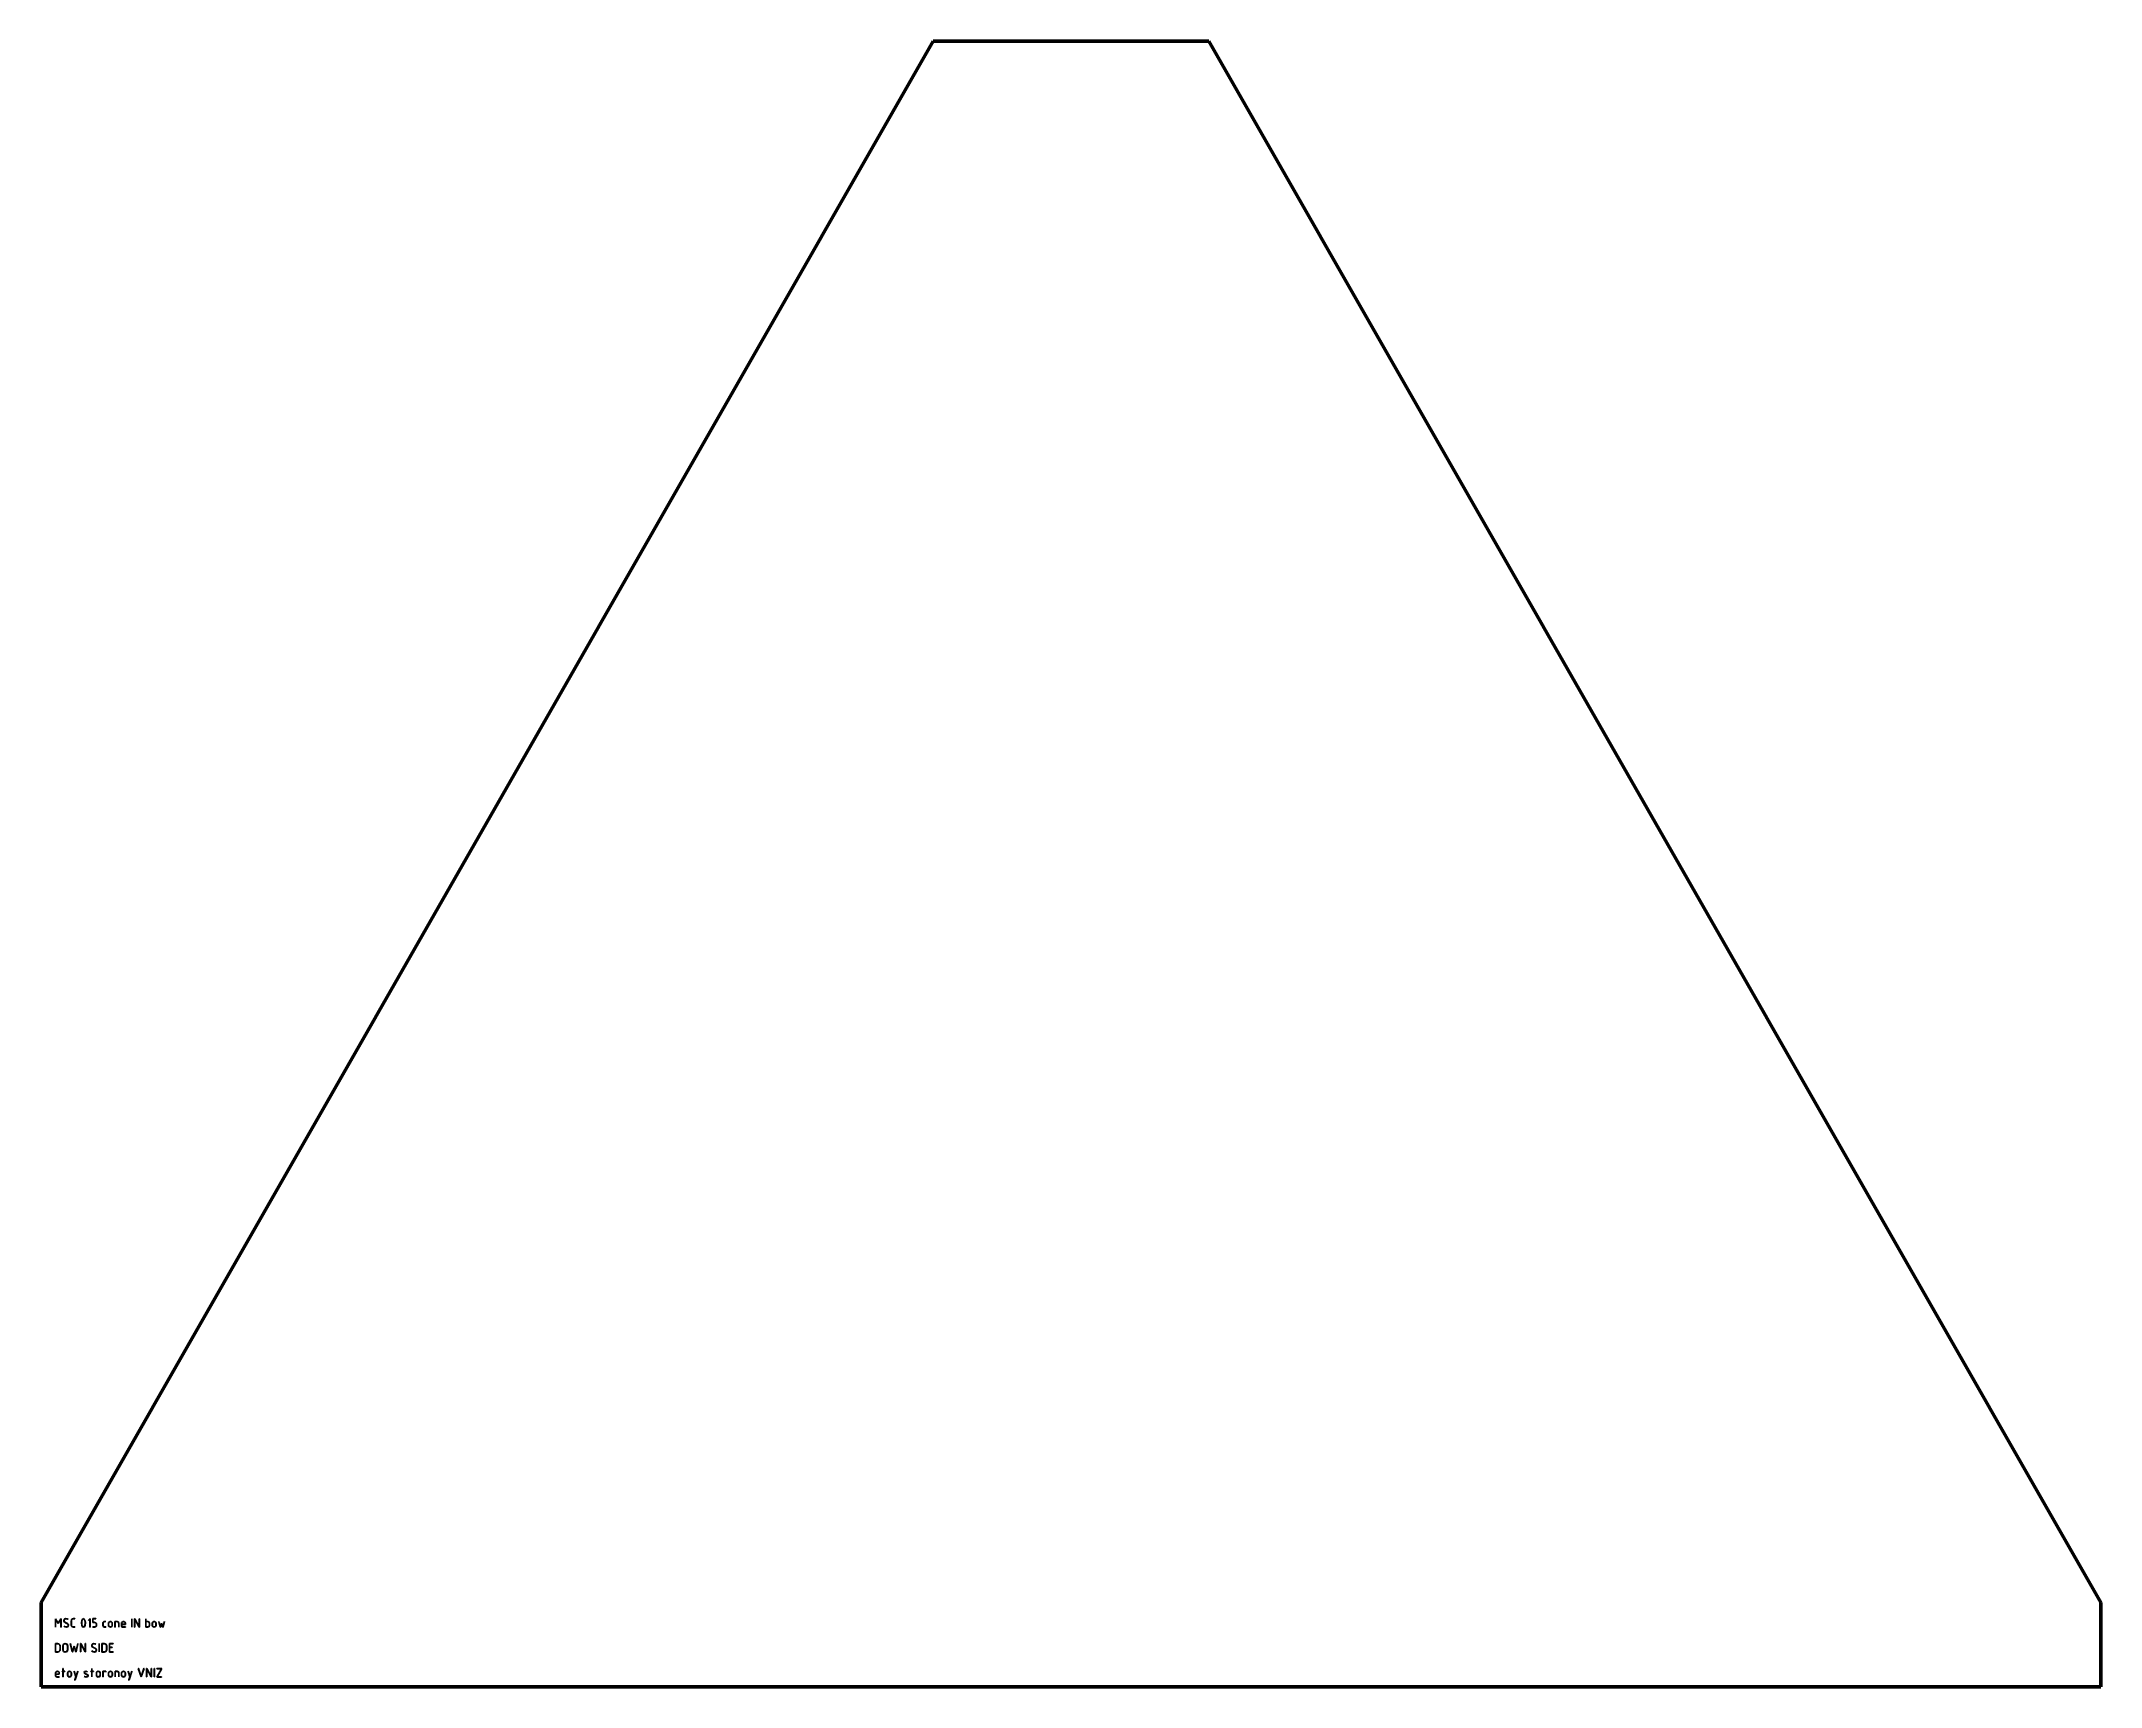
# Model space of a CAD drawing. Header units: millimetres. Extents: x 0 to 1500, y -60 to 1138.
import ezdxf

# ---------------------------------------------------------------- set-up
doc = ezdxf.new("R2010")
doc.units = ezdxf.units.MM
doc.layers.add('IV_MARK_SURFACE', color=2, linetype='Continuous', lineweight=25)
doc.layers.add('IV_OUTER_PROFILE', color=7, linetype='Continuous', lineweight=50)

msp = doc.modelspace()

# ---------------------------------------------------------------- linework, layer by layer
at = {"layer": 'IV_MARK_SURFACE'}
for p, q in [((10.3, -17), (10.3, -10.9)), ((10.3, -10.9), (10.5, -10.9)), ((10.5, -10.9), (12.4, -14.1)), ((12.4, -14.4), (10.5, -11.1)), ((10.5, -11.1), (10.5, -17)), ((12.4, -14.1), (14.4, -10.9)), ((14.4, -11.1), (12.4, -14.4)), ((14.4, -10.9), (14.5, -10.9)), ((14.4, -17), (14.4, -11.1)), ((14.5, -10.9), (14.5, -17)), ((16.4, -12.2), (16.8, -11.3)), ((16.6, -12.8), (16.4, -12.2)), ((16.9, -11.4), (16.6, -12.2)), ((16.6, -12.2), (16.8, -13)), ((17, -13.3), (16.6, -12.8)), ((16.8, -11.3), (17.3, -10.9)), ((16.8, -13), (17.4, -13.5)), ((17.3, -11.1), (16.9, -11.4)), ((17.7, -13.8), (17, -13.3)), ((17.3, -10.9), (17.9, -10.8)), ((17.9, -11), (17.3, -11.1)), ((17.4, -13.5), (17.7, -13.6)), ((17.7, -13.6), (18.2, -13.9)), ((18.7, -14.3), (17.7, -13.8)), ((17.9, -10.8), (18.8, -10.9)), ((18.6, -11), (17.9, -11)), ((18.2, -13.9), (19.1, -14.3)), ((19.5, -11.3), (18.6, -11)), ((19.5, -14.8), (18.7, -14.3)), ((18.8, -10.9), (19.6, -11.2)), ((19.1, -14.3), (19.7, -14.9)), ((19.6, -11.2), (19.5, -11.3)), ((19.8, -15.6), (19.5, -14.8)), ((19.7, -14.9), (20, -15.6)), ((21.9, -12.6), (22, -11.8)), ((21.9, -15.3), (21.9, -12.6)), ((22, -11.8), (22.3, -11.3)), ((22.1, -11.9), (22, -12.6)), ((22, -12.6), (22, -15.3)), ((22.4, -11.4), (22.1, -11.9)), ((22.3, -11.3), (22.9, -10.9)), ((22.9, -11.1), (22.4, -11.4)), ((22.9, -10.9), (23.6, -10.8)), ((23.6, -11), (22.9, -11.1)), ((23.6, -10.8), (24.6, -10.8)), ((24.6, -11), (23.6, -11)), ((24.6, -10.8), (24.6, -11)), ((29.3, -13.7), (29.5, -12.4)), ((29.3, -14.2), (29.3, -13.7)), ((29.5, -15.6), (29.3, -14.2)), ((29.5, -12.4), (30, -11.2)), ((29.7, -12.3), (29.5, -13.7)), ((29.5, -13.7), (29.5, -14.2)), ((29.5, -14.2), (29.7, -15.5)), ((30.1, -11.3), (29.7, -12.3)), ((30, -11.2), (30.7, -10.8)), ((30.7, -11), (30.1, -11.3)), ((30.7, -10.8), (31.4, -11.2)), ((31.4, -11.3), (30.7, -11)), ((31.4, -11.2), (31.9, -12.2)), ((31.8, -12.3), (31.4, -11.3)), ((32, -13.7), (31.8, -12.3)), ((31.8, -15.6), (32, -14.2)), ((31.9, -12.2), (32.2, -13.7)), ((32, -14.2), (32, -13.7)), ((32.2, -14.2), (32, -15.5)), ((32.2, -13.7), (32.2, -14.2)), ((34.1, -12.2), (35.4, -10.9)), ((34.2, -12.3), (34.1, -12.2)), ((35.4, -11.1), (34.2, -12.3)), ((35.4, -10.9), (35.6, -10.9)), ((35.4, -17), (35.4, -11.1)), ((35.6, -10.9), (35.6, -17)), ((37.5, -13.7), (37.5, -10.8)), ((37.5, -10.8), (39.9, -10.8)), ((38.7, -13.7), (37.5, -13.7)), ((39.9, -11), (37.6, -11)), ((37.6, -11), (37.6, -13.5)), ((37.6, -13.5), (38.7, -13.5)), ((38.7, -13.5), (39.7, -13.8)), ((39.6, -13.9), (38.7, -13.7)), ((40, -14.4), (39.6, -13.9)), ((39.7, -13.8), (40.2, -14.3)), ((39.9, -10.8), (39.9, -11)), ((40.2, -15.1), (40, -14.4)), ((40.2, -14.3), (40.3, -15.1)), ((44.9, -14.1), (45, -13.6)), ((44.9, -15.8), (44.9, -14.1)), ((45, -13.6), (45.3, -13.2)), ((45.4, -13.3), (45.1, -14.1)), ((45.1, -14.1), (45.1, -15.8)), ((45.3, -13.2), (45.7, -12.9)), ((46.2, -13), (45.4, -13.3)), ((45.7, -12.9), (46.2, -12.9)), ((46.2, -12.9), (47, -12.9)), ((47, -13), (46.2, -13)), ((47, -12.9), (47, -13)), ((49, -14.3), (49.1, -13.7)), ((49, -15.6), (49, -14.3)), ((49.1, -13.7), (49.4, -13.3)), ((49.2, -13.8), (49.1, -14.3)), ((49.1, -14.3), (49.1, -15.6)), ((49.5, -13.4), (49.2, -13.8)), ((49.4, -13.3), (49.9, -13)), ((49.9, -13.1), (49.5, -13.4)), ((49.9, -13), (50.4, -12.9)), ((50.4, -13), (49.9, -13.1)), ((50.4, -12.9), (51, -13)), ((50.9, -13.1), (50.4, -13)), ((51.3, -13.4), (50.9, -13.1)), ((51, -13), (51.4, -13.3)), ((51.6, -13.8), (51.3, -13.4)), ((51.4, -13.3), (51.7, -13.7)), ((51.7, -14.3), (51.6, -13.8)), ((51.7, -13.7), (51.8, -14.3)), ((51.7, -15.6), (51.7, -14.3)), ((51.8, -14.3), (51.8, -15.6)), ((53.7, -17), (53.7, -12.9)), ((53.7, -12.9), (55.3, -12.9)), ((55.3, -13), (53.9, -13)), ((53.9, -13), (53.9, -17)), ((55.3, -12.9), (56.2, -13.2)), ((56.1, -13.3), (55.3, -13)), ((56.5, -14.1), (56.1, -13.3)), ((56.2, -13.2), (56.6, -14.1)), ((56.5, -17), (56.5, -14.1)), ((56.6, -14.1), (56.6, -17)), ((58.5, -14.3), (58.6, -13.7)), ((58.5, -15.6), (58.5, -14.3)), ((58.6, -13.7), (58.9, -13.3)), ((58.7, -13.8), (58.6, -14.3)), ((58.6, -14.3), (58.6, -14.9)), ((58.6, -14.9), (61.2, -14.9)), ((59, -13.4), (58.7, -13.8)), ((58.9, -13.3), (59.4, -13)), ((59.4, -13.1), (59, -13.4)), ((59.4, -13), (59.9, -12.9)), ((59.9, -13), (59.4, -13.1)), ((59.9, -12.9), (60.5, -13)), ((60.4, -13.1), (59.9, -13)), ((60.8, -13.4), (60.4, -13.1)), ((60.5, -13), (60.9, -13.3)), ((61.1, -13.8), (60.8, -13.4)), ((60.9, -13.3), (61.2, -13.7)), ((61.2, -14.3), (61.1, -13.8)), ((61.2, -13.7), (61.3, -14.3)), ((61.2, -14.9), (61.2, -14.3)), ((61.3, -14.3), (61.3, -15)), ((65.9, -17), (65.9, -10.9)), ((65.9, -10.9), (66.1, -10.9)), ((66.1, -10.9), (66.1, -17)), ((68, -17), (68, -10.9)), ((68, -10.9), (68.1, -10.9)), ((68.1, -10.9), (71.4, -16.7)), ((71.4, -17), (68.1, -11.1)), ((68.1, -11.1), (68.1, -17)), ((71.4, -16.7), (71.4, -10.9)), ((71.4, -10.9), (71.5, -10.9)), ((71.5, -10.9), (71.5, -17)), ((76.1, -17), (76.1, -10.9)), ((76.1, -10.9), (76.2, -10.9)), ((76.2, -10.9), (76.2, -12.9)), ((76.2, -12.9), (77.7, -12.9)), ((76.2, -13), (76.2, -16.9)), ((77.7, -13), (76.2, -13)), ((77.7, -12.9), (78.6, -13.2)), ((78.5, -13.3), (77.7, -13)), ((78.8, -14.1), (78.5, -13.3)), ((78.6, -13.2), (79, -14.1)), ((78.8, -15.8), (78.8, -14.1)), ((79, -14.1), (79, -15.8)), ((80.9, -14.3), (81, -13.7)), ((80.9, -15.6), (80.9, -14.3)), ((81, -13.7), (81.3, -13.3)), ((81.1, -13.8), (81, -14.3)), ((81, -14.3), (81, -15.6)), ((81.4, -13.4), (81.1, -13.8)), ((81.3, -13.3), (81.7, -13)), ((81.8, -13.1), (81.4, -13.4)), ((81.7, -13), (82.3, -12.9)), ((82.3, -13), (81.8, -13.1)), ((82.3, -12.9), (82.8, -13)), ((82.8, -13.1), (82.3, -13)), ((82.8, -13), (83.3, -13.3)), ((83.2, -13.4), (82.8, -13.1)), ((83.5, -13.8), (83.2, -13.4)), ((83.3, -13.3), (83.6, -13.7)), ((83.6, -14.3), (83.5, -13.8)), ((83.6, -13.7), (83.7, -14.3)), ((83.6, -15.6), (83.6, -14.3)), ((83.7, -14.3), (83.7, -15.6)), ((86.6, -17), (85.6, -12.9)), ((85.6, -12.9), (85.7, -12.9)), ((85.7, -12.9), (86.7, -16.8)), ((86.7, -16.8), (87.7, -14.1)), ((87.7, -14.5), (86.8, -17)), ((87.7, -14.1), (88.7, -16.8)), ((88.7, -17), (87.7, -14.5)), ((88.7, -16.8), (89.7, -12.9)), ((89.8, -12.9), (88.8, -17)), ((89.7, -12.9), (89.8, -12.9)), ((10.5, -17), (10.3, -17)), ((10.3, -35.2), (10.3, -29)), ((10.3, -29), (11.9, -29)), ((11.9, -29.1), (10.5, -29.1)), ((10.5, -29.1), (10.5, -35.1)), ((11.9, -29), (12.6, -29.1)), ((12.5, -29.2), (11.9, -29.1)), ((13.1, -29.6), (12.5, -29.2)), ((12.6, -29.1), (13.2, -29.5)), ((13.6, -30.2), (13.1, -29.6)), ((13.2, -29.5), (13.7, -30.1)), ((14.5, -17), (14.4, -17)), ((15.9, -30.1), (16.3, -29.5)), ((16.4, -29.6), (16, -30.1)), ((16.3, -29.5), (16.8, -29.1)), ((16.9, -29.2), (16.4, -29.6)), ((16.5, -16.4), (16.6, -16.3)), ((17.5, -16.8), (16.5, -16.4)), ((16.6, -16.3), (17.8, -16.8)), ((16.8, -29.1), (17.5, -29)), ((17.5, -29.1), (16.9, -29.2)), ((18.5, -17), (17.5, -16.8)), ((17.5, -29), (18.2, -29.1)), ((18.2, -29.2), (17.5, -29.1)), ((17.8, -16.8), (18.5, -16.9)), ((18.2, -29.1), (18.8, -29.5)), ((18.7, -29.6), (18.2, -29.2)), ((18.5, -16.9), (19.1, -16.8)), ((19.1, -16.9), (18.5, -17)), ((19, -30.1), (18.7, -29.6)), ((18.8, -29.5), (19.2, -30.1)), ((19.1, -16.8), (19.5, -16.5)), ((19.6, -16.6), (19.1, -16.9)), ((19.5, -16.5), (19.8, -15.6)), ((20, -15.6), (19.6, -16.6)), ((21.2, -29.1), (21.3, -29)), ((22.5, -35.1), (21.2, -29.1)), ((21.3, -29), (22.6, -34.9)), ((22, -16), (21.9, -15.3)), ((22, -15.3), (22.1, -16)), ((22.3, -16.6), (22, -16)), ((22.1, -16), (22.4, -16.5)), ((22.9, -16.9), (22.3, -16.6)), ((22.4, -16.5), (22.9, -16.8)), ((22.9, -16.8), (23.6, -16.9)), ((23.6, -17), (22.9, -16.9)), ((23.6, -16.9), (24.6, -16.9)), ((24.6, -17), (23.6, -17)), ((24.6, -16.9), (24.6, -17)), ((25.3, -34.9), (26.6, -29)), ((26.8, -29.1), (25.4, -35.1)), ((26.6, -29), (26.8, -29.1)), ((28.6, -35.1), (28.6, -29)), ((28.6, -29), (28.8, -29)), ((28.8, -29), (32, -34.9)), ((32, -35.1), (28.8, -29.3)), ((28.8, -29.3), (28.8, -35.1)), ((30.1, -16.7), (29.5, -15.6)), ((29.7, -15.5), (30.1, -16.6)), ((30.1, -16.6), (30.7, -16.9)), ((30.7, -17), (30.1, -16.7)), ((30.7, -16.9), (31.4, -16.6)), ((31.5, -16.7), (30.7, -17)), ((31.4, -16.6), (31.8, -15.6)), ((32, -15.5), (31.5, -16.7)), ((32, -34.9), (32, -29)), ((32, -29), (32.2, -29)), ((32.2, -29), (32.2, -35.1)), ((35.6, -17), (35.4, -17)), ((36.8, -30.4), (37.1, -29.5)), ((37.2, -29.6), (36.9, -30.4)), ((37.1, -29.5), (37.6, -29.1)), ((37.7, -29.2), (37.2, -29.6)), ((37.5, -17), (37.5, -16.9)), ((37.5, -16.9), (38.8, -16.9)), ((38.8, -17), (37.5, -17)), ((37.6, -29.1), (38.3, -29)), ((38.3, -29.1), (37.7, -29.2)), ((38.3, -29), (39.2, -29.1)), ((38.9, -29.2), (38.3, -29.1)), ((38.8, -16.9), (39.4, -16.8)), ((39.4, -16.9), (38.8, -17)), ((39.9, -29.5), (38.9, -29.2)), ((39.2, -29.1), (39.9, -29.4)), ((39.4, -16.8), (39.8, -16.6)), ((39.9, -16.7), (39.4, -16.9)), ((39.8, -16.6), (40.1, -16.1)), ((40.2, -16.2), (39.9, -16.7)), ((39.9, -29.4), (39.9, -29.5)), ((40.1, -16.1), (40.2, -15.5)), ((40.2, -15.5), (40.2, -15.1)), ((40.3, -15.5), (40.2, -16.2)), ((40.3, -15.1), (40.3, -15.5)), ((42.2, -35.1), (42.2, -29)), ((42.2, -29), (42.3, -29)), ((42.3, -29), (42.3, -35.1)), ((44.2, -35.2), (44.2, -29)), ((44.2, -29), (45.8, -29)), ((45.8, -29.1), (44.4, -29.1)), ((44.4, -29.1), (44.4, -35.1)), ((45.3, -16.7), (44.9, -15.8)), ((45.1, -15.8), (45.4, -16.6)), ((46.2, -17), (45.3, -16.7)), ((45.4, -16.6), (46.2, -16.9)), ((45.8, -29), (46.5, -29.1)), ((46.4, -29.2), (45.8, -29.1)), ((46.2, -16.9), (47, -16.9)), ((47, -17), (46.2, -17)), ((47, -29.6), (46.4, -29.2)), ((46.5, -29.1), (47.1, -29.5)), ((47, -16.9), (47, -17)), ((47.5, -30.2), (47, -29.6)), ((47.1, -29.5), (47.6, -30.1)), ((49.1, -16.2), (49, -15.6)), ((49.1, -15.6), (49.2, -16.1)), ((49.4, -16.6), (49.1, -16.2)), ((49.2, -16.1), (49.5, -16.5)), ((49.9, -16.9), (49.4, -16.6)), ((49.5, -16.5), (49.9, -16.8)), ((49.7, -35.2), (49.7, -29)), ((49.7, -29), (52.4, -29)), ((52.4, -29.1), (49.8, -29.1)), ((49.8, -29.1), (49.8, -31.7)), ((49.9, -16.8), (50.4, -16.9)), ((50.4, -17), (49.9, -16.9)), ((50.4, -16.9), (50.9, -16.8)), ((51, -16.9), (50.4, -17)), ((50.9, -16.8), (51.3, -16.5)), ((51.4, -16.6), (51, -16.9)), ((51.3, -16.5), (51.6, -16.1)), ((51.7, -16.2), (51.4, -16.6)), ((51.6, -16.1), (51.7, -15.6)), ((51.8, -15.6), (51.7, -16.2)), ((52.4, -29), (52.4, -29.1)), ((53.9, -17), (53.7, -17)), ((56.6, -17), (56.5, -17)), ((58.6, -16.3), (58.5, -15.6)), ((61.3, -15), (58.6, -15)), ((58.6, -15), (58.6, -15.6)), ((58.6, -15.6), (58.7, -16.3)), ((58.8, -16.8), (58.6, -16.3)), ((58.7, -16.3), (58.9, -16.7)), ((59.2, -17), (58.8, -16.8)), ((58.9, -16.7), (59.3, -16.9)), ((59.8, -17), (59.2, -17)), ((59.3, -16.9), (59.8, -16.9)), ((59.8, -16.9), (61.3, -16.9)), ((61.3, -17), (59.8, -17)), ((61.3, -16.9), (61.3, -17)), ((66.1, -17), (65.9, -17)), ((68.1, -17), (68, -17)), ((71.5, -17), (71.4, -17)), ((77.7, -17), (76.1, -17)), ((76.2, -16.9), (77.7, -16.9)), ((77.7, -16.9), (78.5, -16.6)), ((78.6, -16.7), (77.7, -17)), ((78.5, -16.6), (78.8, -15.8)), ((79, -15.8), (78.6, -16.7)), ((81, -16.2), (80.9, -15.6)), ((81, -15.6), (81.1, -16.1)), ((81.3, -16.6), (81, -16.2)), ((81.1, -16.1), (81.4, -16.5)), ((81.7, -16.9), (81.3, -16.6)), ((81.4, -16.5), (81.8, -16.8)), ((82.3, -17), (81.7, -16.9)), ((81.8, -16.8), (82.3, -16.9)), ((82.3, -16.9), (82.8, -16.8)), ((82.8, -16.9), (82.3, -17)), ((82.8, -16.8), (83.2, -16.5)), ((83.3, -16.6), (82.8, -16.9)), ((83.2, -16.5), (83.5, -16.1)), ((83.6, -16.2), (83.3, -16.6)), ((83.5, -16.1), (83.6, -15.6)), ((83.7, -15.6), (83.6, -16.2)), ((86.8, -17), (86.6, -17)), ((88.8, -17), (88.7, -17)), ((11.9, -35.2), (10.3, -35.2)), ((10.5, -35.1), (11.9, -35.1)), ((11.9, -35.1), (12.5, -35)), ((12.6, -35.1), (11.9, -35.2)), ((12.5, -35), (13.1, -34.6)), ((13.2, -34.7), (12.6, -35.1)), ((13.1, -34.6), (13.6, -34)), ((13.7, -34.1), (13.2, -34.7)), ((13.7, -30.9), (13.6, -30.2)), ((13.6, -34), (13.7, -33.3)), ((13.7, -30.1), (13.9, -30.9)), ((13.7, -33.3), (13.7, -30.9)), ((13.9, -33.3), (13.7, -34.1)), ((13.9, -30.9), (13.9, -33.3)), ((15.8, -30.7), (15.9, -30.1)), ((15.8, -33.4), (15.8, -30.7)), ((15.9, -34.1), (15.8, -33.4)), ((16, -30.1), (15.9, -30.7)), ((15.9, -30.7), (15.9, -33.5)), ((15.9, -33.5), (16, -34.1)), ((16.3, -34.7), (15.9, -34.1)), ((16, -34.1), (16.4, -34.6)), ((16.8, -35.1), (16.3, -34.7)), ((16.4, -34.6), (16.9, -35)), ((17.5, -35.2), (16.8, -35.1)), ((16.9, -35), (17.5, -35.1)), ((17.5, -35.1), (18.2, -35)), ((18.2, -35.1), (17.5, -35.2)), ((18.2, -35), (18.7, -34.6)), ((18.8, -34.7), (18.2, -35.1)), ((18.7, -34.6), (19, -34.1)), ((19.2, -34.1), (18.8, -34.7)), ((19.2, -30.7), (19, -30.1)), ((19, -34.1), (19.2, -33.5)), ((19.2, -30.1), (19.3, -30.7)), ((19.2, -33.5), (19.2, -30.7)), ((19.3, -33.4), (19.2, -34.1)), ((19.3, -30.7), (19.3, -33.4)), ((22.7, -35.1), (22.5, -35.1)), ((22.6, -34.9), (24, -30.8)), ((24, -31.2), (22.7, -35.1)), ((24, -30.8), (25.3, -34.9)), ((25.3, -35.1), (24, -31.2)), ((25.4, -35.1), (25.3, -35.1)), ((28.8, -35.1), (28.6, -35.1)), ((32.2, -35.1), (32, -35.1)), ((36.9, -31), (36.8, -30.4)), ((36.8, -34.5), (36.9, -34.4)), ((37.8, -35), (36.8, -34.5)), ((36.9, -30.4), (37.1, -31.1)), ((37.3, -31.5), (36.9, -31)), ((36.9, -34.4), (38.1, -34.9)), ((37.1, -31.1), (37.8, -31.6)), ((38, -31.9), (37.3, -31.5)), ((37.8, -31.6), (38.1, -31.8)), ((38.9, -35.2), (37.8, -35)), ((39, -32.4), (38, -31.9)), ((38.1, -31.8), (38.6, -32)), ((38.1, -34.9), (38.9, -35.1)), ((38.6, -32), (39.4, -32.4)), ((38.9, -35.1), (39.4, -35)), ((39.5, -35.1), (38.9, -35.2)), ((39.8, -32.9), (39, -32.4)), ((39.4, -32.4), (40.1, -33)), ((39.4, -35), (39.9, -34.6)), ((40, -34.7), (39.5, -35.1)), ((40.2, -33.8), (39.8, -32.9)), ((39.9, -34.6), (40.2, -33.8)), ((40.3, -33.8), (40, -34.7)), ((40.1, -33), (40.3, -33.8)), ((42.3, -35.1), (42.2, -35.1)), ((45.8, -35.2), (44.2, -35.2)), ((44.4, -35.1), (45.8, -35.1)), ((45.8, -35.1), (46.4, -35)), ((46.5, -35.1), (45.8, -35.2)), ((46.4, -35), (47, -34.6)), ((47.1, -34.7), (46.5, -35.1)), ((47, -34.6), (47.5, -34)), ((47.6, -34.1), (47.1, -34.7)), ((47.6, -30.9), (47.5, -30.2)), ((47.5, -34), (47.6, -33.3)), ((47.6, -30.1), (47.8, -30.9)), ((47.6, -33.3), (47.6, -30.9)), ((47.8, -33.3), (47.6, -34.1)), ((47.8, -30.9), (47.8, -33.3)), ((52.4, -35.2), (49.7, -35.2)), ((49.8, -31.7), (51.8, -31.7)), ((51.8, -31.8), (49.8, -31.8)), ((49.8, -31.8), (49.8, -35.1)), ((49.8, -35.1), (52.4, -35.1)), ((51.8, -31.7), (51.8, -31.8)), ((52.4, -35.1), (52.4, -35.2)), ((10.3, -50.6), (10.4, -50.1)), ((10.3, -51.9), (10.3, -50.6)), ((10.4, -52.7), (10.3, -51.9)), ((10.4, -50.1), (10.8, -49.6)), ((10.7, -53.1), (10.4, -52.7)), ((10.6, -50.1), (10.5, -50.6)), ((10.5, -50.6), (10.5, -51.2)), ((10.5, -51.2), (13.1, -51.2)), ((13.2, -51.3), (10.5, -51.3)), ((10.5, -51.3), (10.5, -51.9)), ((10.5, -51.9), (10.6, -52.6)), ((10.8, -49.7), (10.6, -50.1)), ((10.6, -52.6), (10.8, -53)), ((11.1, -53.3), (10.7, -53.1)), ((10.8, -49.6), (11.2, -49.3)), ((11.3, -49.4), (10.8, -49.7)), ((10.8, -53), (11.1, -53.2)), ((11.1, -53.2), (11.7, -53.2)), ((11.7, -53.4), (11.1, -53.3)), ((11.2, -49.3), (11.8, -49.2)), ((11.8, -49.3), (11.3, -49.4)), ((11.7, -53.2), (13.1, -53.2)), ((13.1, -53.4), (11.7, -53.4)), ((11.8, -49.2), (12.3, -49.3)), ((12.3, -49.4), (11.8, -49.3)), ((12.3, -49.3), (12.8, -49.6)), ((12.7, -49.7), (12.3, -49.4)), ((13, -50.1), (12.7, -49.7)), ((12.8, -49.6), (13.1, -50.1)), ((13.1, -50.6), (13, -50.1)), ((13.1, -50.1), (13.2, -50.6)), ((13.1, -51.2), (13.1, -50.6)), ((13.1, -53.2), (13.1, -53.4)), ((13.2, -50.6), (13.2, -51.3)), ((15.2, -49.3), (15.2, -49.2)), ((15.2, -49.2), (15.8, -49.2)), ((15.8, -49.3), (15.2, -49.3)), ((15.8, -49.2), (15.8, -47.2)), ((15.8, -47.2), (15.9, -47.2)), ((15.8, -53.3), (15.8, -49.3)), ((15.9, -53.3), (15.8, -53.3)), ((15.9, -47.2), (15.9, -49.2)), ((15.9, -49.2), (17.2, -49.2)), ((17.2, -49.3), (15.9, -49.3)), ((15.9, -49.3), (15.9, -53.3)), ((17.2, -49.2), (17.2, -49.3)), ((19.2, -50.6), (19.3, -50.1)), ((19.2, -51.9), (19.2, -50.6)), ((19.3, -52.5), (19.2, -51.9)), ((19.3, -50.1), (19.6, -49.6)), ((19.4, -50.1), (19.3, -50.6)), ((19.3, -50.6), (19.3, -51.9)), ((19.3, -51.9), (19.4, -52.4)), ((19.6, -53), (19.3, -52.5)), ((19.7, -49.7), (19.4, -50.1)), ((19.4, -52.4), (19.7, -52.9)), ((19.6, -49.6), (20, -49.3)), ((20, -53.3), (19.6, -53)), ((20.1, -49.4), (19.7, -49.7)), ((19.7, -52.9), (20.1, -53.1)), ((20, -49.3), (20.6, -49.2)), ((20.6, -53.4), (20, -53.3)), ((20.6, -49.3), (20.1, -49.4)), ((20.1, -53.1), (20.6, -53.2)), ((20.6, -49.2), (21.1, -49.3)), ((21.1, -49.4), (20.6, -49.3)), ((20.6, -53.2), (21.1, -53.1)), ((21.1, -53.3), (20.6, -53.4)), ((21.1, -49.3), (21.6, -49.6)), ((21.5, -49.7), (21.1, -49.4)), ((21.1, -53.1), (21.5, -52.9)), ((21.6, -53), (21.1, -53.3)), ((21.8, -50.1), (21.5, -49.7)), ((21.5, -52.9), (21.8, -52.4)), ((21.6, -49.6), (21.9, -50.1)), ((21.9, -52.5), (21.6, -53)), ((21.9, -50.6), (21.8, -50.1)), ((21.8, -52.4), (21.9, -51.9)), ((21.9, -50.1), (22, -50.6)), ((21.9, -51.9), (21.9, -50.6)), ((22, -51.9), (21.9, -52.5)), ((22, -50.6), (22, -51.9)), ((23.9, -49.3), (24, -49.2)), ((25.3, -53.3), (23.9, -49.3)), ((24, -49.2), (25.3, -53.1)), ((24, -55.4), (24, -55.3)), ((24, -55.3), (24.6, -55.3)), ((24.7, -55.4), (24, -55.4)), ((24.6, -55.3), (25.3, -53.3)), ((26.8, -49.3), (24.7, -55.4)), ((25.3, -53.1), (26.6, -49.2)), ((26.6, -49.2), (26.8, -49.3)), ((31.4, -50.1), (31.6, -49.4)), ((31.5, -50.6), (31.4, -50.1)), ((31.4, -53), (31.5, -52.9)), ((32.8, -53.4), (31.4, -53)), ((31.7, -49.5), (31.5, -50.1)), ((31.5, -50.1), (31.9, -50.7)), ((32.1, -51), (31.5, -50.6)), ((31.5, -52.9), (32.2, -53.2)), ((31.6, -49.4), (32.5, -49.2)), ((32.5, -49.3), (31.7, -49.5)), ((31.9, -50.7), (32.1, -50.8)), ((32.1, -50.8), (32.5, -51.1)), ((33.1, -51.5), (32.1, -51)), ((32.2, -53.2), (32.8, -53.2)), ((32.5, -49.2), (33.8, -49.5)), ((32.9, -49.4), (32.5, -49.3)), ((32.5, -51.1), (33.9, -51.8)), ((32.8, -53.2), (33.8, -53)), ((33.4, -53.3), (32.8, -53.4)), ((33.7, -49.6), (32.9, -49.4)), ((33.5, -51.7), (33.1, -51.5)), ((33.9, -53.1), (33.4, -53.3)), ((33.7, -51.8), (33.5, -51.7)), ((33.8, -49.5), (33.7, -49.6)), ((34.1, -52.5), (33.7, -51.8)), ((33.8, -53), (34.1, -52.5)), ((33.9, -51.8), (34.2, -52.5)), ((34.1, -52.9), (33.9, -53.1)), ((34.2, -52.5), (34.1, -52.9)), ((36.2, -49.3), (36.2, -49.2)), ((36.2, -49.2), (36.8, -49.2)), ((36.8, -49.3), (36.2, -49.3)), ((36.8, -49.2), (36.8, -47.2)), ((36.8, -47.2), (36.9, -47.2)), ((36.8, -53.3), (36.8, -49.3)), ((36.9, -53.3), (36.8, -53.3)), ((36.9, -47.2), (36.9, -49.2)), ((36.9, -49.2), (38.2, -49.2)), ((38.2, -49.3), (36.9, -49.3)), ((36.9, -49.3), (36.9, -53.3)), ((38.2, -49.2), (38.2, -49.3)), ((40.2, -50.6), (40.3, -50.1)), ((40.2, -51.9), (40.2, -50.6)), ((40.3, -52.5), (40.2, -51.9)), ((40.3, -50.1), (40.6, -49.6)), ((40.4, -50.1), (40.3, -50.6)), ((40.3, -50.6), (40.3, -51.9)), ((40.3, -51.9), (40.4, -52.4)), ((40.6, -53), (40.3, -52.5)), ((40.7, -49.7), (40.4, -50.1)), ((40.4, -52.4), (40.7, -52.9)), ((40.6, -49.6), (41.1, -49.3)), ((41.1, -53.3), (40.6, -53)), ((41.1, -49.4), (40.7, -49.7)), ((40.7, -52.9), (41.1, -53.1)), ((41.1, -49.3), (41.6, -49.2)), ((41.6, -49.3), (41.1, -49.4)), ((41.1, -53.1), (41.6, -53.2)), ((41.6, -53.4), (41.1, -53.3)), ((41.6, -49.2), (42.2, -49.3)), ((42.1, -49.4), (41.6, -49.3)), ((41.6, -53.2), (42.1, -53.1)), ((42.2, -53.3), (41.6, -53.4)), ((42.5, -49.7), (42.1, -49.4)), ((42.1, -53.1), (42.5, -52.9)), ((42.2, -49.3), (42.6, -49.6)), ((42.6, -53), (42.2, -53.3)), ((42.8, -50.1), (42.5, -49.7)), ((42.5, -52.9), (42.8, -52.4)), ((42.6, -49.6), (42.9, -50.1)), ((42.9, -52.5), (42.6, -53)), ((42.9, -50.6), (42.8, -50.1)), ((42.8, -52.4), (42.9, -51.9)), ((42.9, -50.1), (43, -50.6)), ((42.9, -51.9), (42.9, -50.6)), ((43, -51.9), (42.9, -52.5)), ((43, -50.6), (43, -51.9)), ((44.9, -53.3), (44.9, -49.2)), ((44.9, -49.2), (47.1, -49.2)), ((45.1, -53.3), (44.9, -53.3)), ((47, -49.3), (45.1, -49.3)), ((45.1, -49.3), (45.1, -53.3)), ((47, -49.9), (47, -49.3)), ((47.1, -49.9), (47, -49.9)), ((47.1, -49.2), (47.1, -49.9)), ((49, -50.6), (49.1, -50.1)), ((49, -51.9), (49, -50.6)), ((49.1, -52.5), (49, -51.9)), ((49.1, -50.1), (49.4, -49.6)), ((49.2, -50.1), (49.1, -50.6)), ((49.1, -50.6), (49.1, -51.9)), ((49.1, -51.9), (49.2, -52.4)), ((49.4, -53), (49.1, -52.5)), ((49.5, -49.7), (49.2, -50.1)), ((49.2, -52.4), (49.5, -52.9)), ((49.4, -49.6), (49.9, -49.3)), ((49.9, -53.3), (49.4, -53)), ((49.9, -49.4), (49.5, -49.7)), ((49.5, -52.9), (49.9, -53.1)), ((49.9, -49.3), (50.4, -49.2)), ((50.4, -49.3), (49.9, -49.4)), ((49.9, -53.1), (50.4, -53.2)), ((50.4, -53.4), (49.9, -53.3)), ((50.4, -49.2), (51, -49.3)), ((50.9, -49.4), (50.4, -49.3)), ((50.4, -53.2), (50.9, -53.1)), ((51, -53.3), (50.4, -53.4)), ((51.3, -49.7), (50.9, -49.4)), ((50.9, -53.1), (51.3, -52.9)), ((51, -49.3), (51.4, -49.6)), ((51.4, -53), (51, -53.3)), ((51.6, -50.1), (51.3, -49.7)), ((51.3, -52.9), (51.6, -52.4)), ((51.4, -49.6), (51.8, -50.1)), ((51.8, -52.5), (51.4, -53)), ((51.7, -50.6), (51.6, -50.1)), ((51.6, -52.4), (51.7, -51.9)), ((51.7, -51.9), (51.7, -50.6)), ((51.8, -50.1), (51.9, -50.6)), ((51.9, -51.9), (51.8, -52.5)), ((51.9, -50.6), (51.9, -51.9)), ((53.8, -53.3), (53.8, -49.2)), ((53.8, -49.2), (55.4, -49.2)), ((53.9, -53.3), (53.8, -53.3)), ((55.4, -49.3), (53.9, -49.3)), ((53.9, -49.3), (53.9, -53.3)), ((55.4, -49.2), (56.2, -49.5)), ((56.1, -49.6), (55.4, -49.3)), ((56.5, -50.4), (56.1, -49.6)), ((56.2, -49.5), (56.6, -50.4)), ((56.5, -53.3), (56.5, -50.4)), ((56.6, -53.3), (56.5, -53.3)), ((56.6, -50.4), (56.6, -53.3)), ((58.5, -50.6), (58.6, -50.1)), ((58.5, -51.9), (58.5, -50.6)), ((58.6, -52.5), (58.5, -51.9)), ((58.6, -50.1), (58.9, -49.6)), ((58.7, -50.1), (58.6, -50.6)), ((58.6, -50.6), (58.6, -51.9)), ((58.6, -51.9), (58.7, -52.4)), ((58.9, -53), (58.6, -52.5)), ((59, -49.7), (58.7, -50.1)), ((58.7, -52.4), (59, -52.9)), ((58.9, -49.6), (59.4, -49.3)), ((59.4, -53.3), (58.9, -53)), ((59.4, -49.4), (59, -49.7)), ((59, -52.9), (59.4, -53.1)), ((59.4, -49.3), (59.9, -49.2)), ((59.9, -49.3), (59.4, -49.4)), ((59.4, -53.1), (59.9, -53.2)), ((59.9, -53.4), (59.4, -53.3)), ((59.9, -49.2), (60.5, -49.3)), ((60.4, -49.4), (59.9, -49.3)), ((59.9, -53.2), (60.4, -53.1)), ((60.5, -53.3), (59.9, -53.4)), ((60.8, -49.7), (60.4, -49.4)), ((60.4, -53.1), (60.8, -52.9)), ((60.5, -49.3), (60.9, -49.6)), ((60.9, -53), (60.5, -53.3)), ((61.1, -50.1), (60.8, -49.7)), ((60.8, -52.9), (61.1, -52.4)), ((60.9, -49.6), (61.2, -50.1)), ((61.2, -52.5), (60.9, -53)), ((61.2, -50.6), (61.1, -50.1)), ((61.1, -52.4), (61.2, -51.9)), ((61.2, -50.1), (61.4, -50.6)), ((61.2, -51.9), (61.2, -50.6)), ((61.4, -51.9), (61.2, -52.5)), ((61.4, -50.6), (61.4, -51.9)), ((63.3, -49.3), (63.4, -49.2)), ((64.6, -53.3), (63.3, -49.3)), ((63.3, -55.4), (63.3, -55.3)), ((63.3, -55.3), (63.9, -55.3)), ((64, -55.4), (63.3, -55.4)), ((63.4, -49.2), (64.7, -53.1)), ((63.9, -55.3), (64.6, -53.3)), ((66.1, -49.3), (64, -55.4)), ((64.7, -53.1), (66, -49.2)), ((66, -49.2), (66.1, -49.3)), ((72.7, -53.3), (70.7, -47.2)), ((70.7, -47.2), (70.8, -47.2)), ((70.8, -47.2), (72.8, -53.1)), ((72.9, -53.3), (72.7, -53.3)), ((72.8, -53.1), (74.8, -47.2)), ((74.9, -47.2), (72.9, -53.3)), ((74.8, -47.2), (74.9, -47.2)), ((76.8, -53.3), (76.8, -47.2)), ((76.8, -47.2), (77, -47.2)), ((76.9, -53.3), (76.8, -53.3)), ((80.2, -53.3), (76.9, -47.5)), ((76.9, -47.5), (76.9, -53.3)), ((77, -47.2), (80.2, -53)), ((80.2, -53), (80.2, -47.2)), ((80.2, -47.2), (80.3, -47.2)), ((80.3, -53.3), (80.2, -53.3)), ((80.3, -47.2), (80.3, -53.3)), ((82.2, -53.3), (82.2, -47.2)), ((82.2, -47.2), (82.4, -47.2)), ((82.4, -53.3), (82.2, -53.3)), ((82.4, -47.2), (82.4, -53.3)), ((84.2, -53.4), (87.6, -47.3)), ((87.7, -53.4), (84.2, -53.4)), ((84.3, -47.3), (84.3, -47.1)), ((84.3, -47.1), (87.8, -47.1)), ((87.6, -47.3), (84.3, -47.3)), ((87.8, -47.1), (84.4, -53.2)), ((84.4, -53.2), (87.7, -53.2)), ((87.7, -53.2), (87.7, -53.4))]:
    msp.add_line(p, q, dxfattribs=at)
at = {"layer": 'IV_OUTER_PROFILE'}
for p, q in [((649.7, 1138), (0, 0.9)), ((649.7, 1138), (850.3, 1138)), ((1500, 0.9), (850.3, 1138)), ((0, -60.5), (0, 0.9)), ((1500, 0.9), (1500, -60.5)), ((1500, -60.5), (0, -60.5))]:
    msp.add_line(p, q, dxfattribs=at)

doc.saveas('drawing.dxf')
